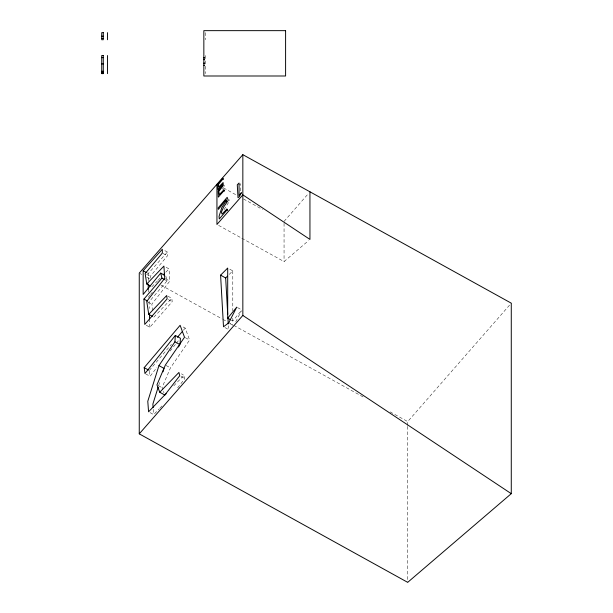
<?xml version="1.0" encoding="UTF-8"?>
<svg xmlns="http://www.w3.org/2000/svg" width="613" height="613" viewBox="0 0 613 613"><rect width="100%" height="100%" fill="white"/><g stroke="black" fill="none" stroke-linecap="round" stroke-linejoin="round"><path stroke-width="0.46" stroke-dasharray="3.06 2.3" d="M158.721 385.401L160.315 380.305M224.036 209.623L229.53 201.018L228.978 199.524M162.889 389.876L162.047 387.654L170.429 367.892L189.601 340.046L185.21 328.108L181.578 326.101M235.783 321.787L241.438 310.753M145.71 373.93L150.07 376.336L156.913 367.425M177.617 387.868L184.804 378.596L184.007 375.263L181.463 373.861M222.335 189.172L223.454 187.724M152.836 310.691L151.832 304.201L169.801 281.114L169.004 268.885L165.372 266.877M170.092 351.027L175.831 343.931M176.398 343.219L179.272 339.671M231.331 320.201L232.787 321.005L241.277 310.653M148.239 297.282L150.001 295.152M150.583 294.439L152.338 292.301M150.507 278.095L150.239 276.348L167.41 255.874L167.41 252.058L162.958 249.591M149.273 370.467L171.433 344.345M183.41 330.231L185.21 328.108M165.809 275.927L167.004 280.915L149.036 301.88L149.243 308.462M146.208 325.242L149.84 327.25L172.199 301.688L171.801 298.332L167.985 296.225M284.057 221.4L308.714 193.21M407.699 425.414L407.699 421.583L511.273 303.167M148.239 280.578L148.239 273.544L167.41 252.058M153.832 317.174L171.801 298.332M151.832 286.815L157.556 280.838M158.192 280.172L160.1 278.179M165.824 272.203L169.004 268.885M150.032 412.618L153.664 414.626L159.25 408.802M159.87 408.151L162.981 404.917M173.786 385.822L184.007 375.263M239.438 184.613L240.327 183.724L240.327 191.777M229.231 274.417L232.787 270.869L229.155 268.862M241.798 238.219L284.057 261.59L308.508 240.656M223.569 187.946L236.825 195.279M243.453 198.941L262.51 209.485M218.603 225.385L240.97 237.76M162.958 253.407L167.41 255.874M237.484 307.55L241.116 309.565M165.441 278.7L169.801 281.114M165.556 280.11L167.004 280.915M146.791 272.739L148.239 273.544M146.607 274.34L150.239 276.348M140.093 273.551L141.772 274.478M146.783 277.252L150.131 279.107M161.004 285.122L222.052 318.89M222.887 319.35L227.063 321.664M227.906 322.124L232.917 324.905M233.76 325.365L365.049 397.99M390.136 411.875L407.699 421.583M230.128 323.725L233.032 325.327M224.948 327.58L228.58 329.587L228.365 325.764M168.383 299.581L172.199 301.688M148.2 302.186L151.832 304.201M185.241 337.64L189.601 340.046M166.077 365.486L170.429 367.892M180.996 376.482L184.804 378.596M158.415 385.646L162.047 387.654M163.449 391.355L164 392.841M149.373 371.202L150.07 376.336M153.265 409.354L153.664 414.626M224.511 185.264L224.58 186.283M149.572 318.798L149.84 327.25M407.699 426.372L407.699 582.35M284.057 223.316L284.057 261.59M232.787 270.869L232.787 310.791M232.787 318.216L232.787 321.005M205.401 32.658L205.401 39.738M205.401 55.53L205.401 73.637M148.239 289.374L148.239 292.01"/><path stroke-width="0.92" d="M166.123 393.738L164.843 395.056L159.755 392.243L178.927 372.451L179.724 375.777L165.349 394.335L148.576 411.813L147.779 401.277L158.959 365.601L174.927 341.832L175.333 335.441L180.414 338.253L180.061 343.931M225.959 199.869L218.374 209.385L218.174 207.922L227.162 197.332L228.258 200.313L223.469 207.278L221.37 212.221L222.067 214.067L226.864 209.117L227.063 209.952L219.27 218.956L219.071 216.328L221.868 207.409L225.86 201.462L225.959 199.869L226.595 200.221M158.185 387.102L152.867 404.09L153.127 407.599M162.981 371.815L164.046 368.413L158.959 365.601M178.421 347.019L179.486 345.441M175.333 335.441L144.982 373.524L144.185 367.654L180.122 325.296L184.513 337.234L165.349 365.08L156.966 384.841L159.755 392.243M227.699 318.193L236.756 307.151L228.672 322.921L223.5 326.775L220.588 275.16L227.699 268.057L227.699 318.193L230.611 319.794M164.361 275.122L160.721 273.114L143.158 294.47L143.158 270.731L162.322 249.246L162.322 253.062L145.151 273.536L146.752 284.003L150.384 286.01M223.347 178.667L222.711 178.314L222.711 179.272L218.42 184.39L218.818 187.003L223.109 182.521L223.308 185.578L218.818 191.356L219.316 194.597L223.806 189.884L224.442 190.237M177.418 337.288L182.214 331.641M152.376 316.377L148.744 314.362L166.713 295.52L167.111 298.876L144.752 324.438L143.955 299.067L161.924 278.103L160.721 273.114M242.84 154.675L139.258 273.091L139.258 433.858L407.699 582.35L511.273 493.672L511.273 303.167L242.84 154.675L242.84 315.442L139.258 433.858M223.806 189.884L223.906 190.727L218.32 197.118L218.121 190.773L222.611 185.532L222.312 184.283L217.921 189.624L217.921 183.685L222.711 178.314M146.752 284.003L163.916 266.073L164.721 278.302L146.752 301.381L148.744 314.362M163.28 274.862L164.552 273.536M227.722 314.293L225.668 277.973L227.454 276.195M101.727 36.198L103.275 36.198M101.727 38.458L103.275 38.458M101.727 57.63L103.275 57.63M203.845 57.63L204.627 57.63M203.845 57.974L204.627 57.974M203.845 59.553L204.627 59.553M203.845 59.722L204.627 59.722M203.845 63.147L204.627 63.147M203.845 63.323L204.627 63.323M101.727 63.921L103.275 63.921M203.845 65.246L204.627 65.246M101.727 71.261L103.275 71.261M101.727 71.614L103.275 71.614M101.727 72.832L103.275 72.763M101.727 72.939L103.275 72.939M101.727 73.185L103.275 73.185M101.727 73.284L103.275 73.284M222.711 179.272L223.347 179.624M223.906 190.727L224.542 191.08M225.86 201.462L226.496 201.815M226.864 209.117L227.5 209.47M227.063 209.952L227.699 210.305M220.588 275.16L225.668 277.973M161.924 278.103L164.828 279.712M143.158 270.731L146.063 272.341M143.955 299.067L147.587 301.075M174.927 341.832L180.015 344.644M144.185 367.654L148.545 370.068M242.84 315.442L511.273 493.672M227.936 318.116L228.258 323.856M149.426 314.101L149.572 318.798M309.948 191.8L309.948 239.422L242.84 194.865L216.941 224.473L216.941 184.275M148.239 284.095L148.239 289.374M107.543 32.658L107.543 39.738M107.543 55.53L107.543 73.637M241.323 192.796L239.3 196.735L238.005 197.7L237.277 184.797L239.055 183.019L239.055 195.555L241.323 192.796M285.597 30.65L203.845 30.65L203.845 75.997L285.597 75.997L285.597 30.65M103.275 32.658L101.727 32.658L101.727 39.738L103.275 39.738L103.275 32.658M103.275 55.53L101.727 55.53L101.727 73.637L103.275 73.637L103.275 55.53"/></g></svg>
